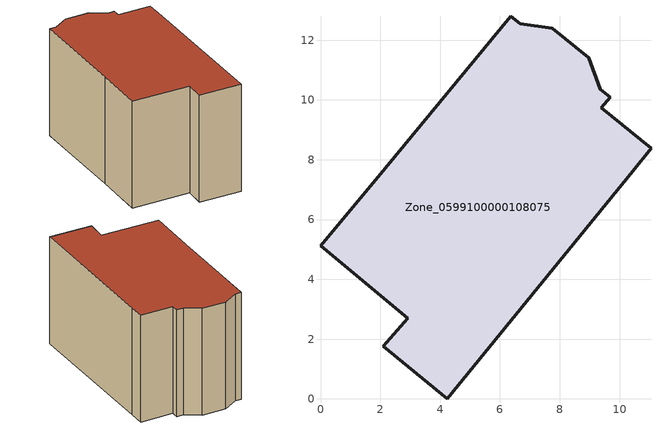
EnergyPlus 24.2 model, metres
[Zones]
Zone_0599100000108075
 floor ground (C_G): 6.68,12.54 7.75,12.4 8.97,11.41 9.35,10.36 9.68,10.09 9.39,9.74 11.05,8.38 10.44,7.61 4.23,0 2.1,1.77 2.92,2.7 0,5.13 2.16,7.72 6.36,12.81 z0
 wall outside (C_F): 2.16,7.72 0,5.13 2.92,2.7 2.1,1.77 4.23,0 10.44,7.61 11.05,8.38 9.39,9.74 9.68,10.09 9.35,10.36 8.97,11.41 7.75,12.4 6.68,12.54 6.36,12.81 2.16,7.72 z0:7.07
 roof outside (C_R): 6.68,12.54 6.36,12.81 2.16,7.72 0,5.13 2.92,2.7 2.1,1.77 4.23,0 10.44,7.61 11.05,8.38 9.39,9.74 9.68,10.09 9.35,10.36 8.97,11.41 7.75,12.4 z7.07
[BUILDING]
Pand.0599100000108075: North Axis=0; Terrain=City; Loads Convergence Tolerance Value=0.04; Temperature Convergence Tolerance Value=0.4; Solar Distribution=FullExterior; Maximum Number of Warmup Days=25; Minimum Number of Warmup Days=1
[Site:Location]
Rotterdam.The.Hague.AP_ZH_NLD Design_Conditions: Latitude=51.96; Longitude=4.45; Time Zone=1; Elevation=-4.5
[SITE:GROUNDTEMPERATURE:BUILDINGSURFACE]
18, 18, 18, 18, 18, 18, 18, 18, 18, 18, 18, 18
[MATERIAL] Thermal Absorptance=0.9; Solar Absorptance=0.7; Visible Absorptance=0.7
Name | Roughness | Thickness | Conductivity | Density | Specific Heat
G.TI.1946 | MediumSmooth | 0.15 | 1 | 540 | 1210
F.TI.1946 | Rough | 0.3 | 0.857143 | 1920 | 840
R.TI.1946 | MediumRough | 0.2 | 0.1 | 1500 | 1000
[CONSTRUCTION]
C_G: G.TI.1946
C_F: F.TI.1946
C_R: R.TI.1946
[ZONE]
Zone_0599100000108075: Type=1; Multiplier=1; Ceiling Height=Autocalculate; Volume=Autocalculate; Floor Area=autocalculate; Part of Total Floor Area=Yes
[ZONEINFILTRATION:DESIGNFLOWRATE]
Infil_Zone_0599100000108075: Zone or ZoneList or Space or SpaceList=Zone_0599100000108075; Schedule=AlwaysOn; Design Flow Rate Calculation Method=Flow/Area; Flow Rate per Floor Area=0.003; Constant Term Coefficient=1; Temperature Term Coefficient=0; Velocity Term Coefficient=0; Velocity Squared Term Coefficient=0
[HVACTEMPLATE:ZONE:IDEALLOADSAIRSYSTEM]
Zone_0599100000108075: Maximum Heating Supply Air Temperature=50; Minimum Cooling Supply Air Temperature=13; Maximum Heating Supply Air Humidity Ratio=0.0156; Minimum Cooling Supply Air Humidity Ratio=0.0077; Heating Limit=NoLimit; Cooling Limit=NoLimit; Dehumidification Control Type=ConstantSensibleHeatRatio; Cooling Sensible Heat Ratio=0.7; Dehumidification Setpoint=60; Humidification Control Type=None; Humidification Setpoint=30; Outdoor Air Method=None; Outdoor Air Flow Rate per Person=0.00944; Outdoor Air Flow Rate per Zone Floor Area=0; Outdoor Air Flow Rate per Zone=0; Demand Controlled Ventilation Type=None; Outdoor Air Economizer Type=NoEconomizer; Heat Recovery Type=None; Sensible Heat Recovery Effectiveness=0.7; Latent Heat Recovery Effectiveness=0.65
[ZONECONTROL:THERMOSTAT]
ThermostatControl_Zone_0599100000108075: Zone or ZoneList=Zone_0599100000108075; Control Type Schedule=DualSetpointControlType; Control 1=Thermostat_Zone_0599100000108075; Temperature Difference Between Cutout And Setpoint=0
[THERMOSTATSETPOINT:DUALSETPOINT]
Thermostat_Zone_0599100000108075: Heating Setpoint Temperature Schedule=HeatingSetpoint_Zone_0599100000108075; Cooling Setpoint Temperature Schedule=CoolingSetpoint_Zone_0599100000108075
[SCHEDULE:COMPACT]
HeatingSetpoint_Zone_0599100000108075: Through: 12/31, For: AllDays, Until: 24:00, 21
CoolingSetpoint_Zone_0599100000108075: Through: 12/31, For: AllDays, Until: 24:00, 24
DualSetpointControlType: Through: 12/31, For: AllDays, Until: 24:00, 4
AlwaysOn: Through: 12/31, For: AllDays, Until: 24:00, 1
